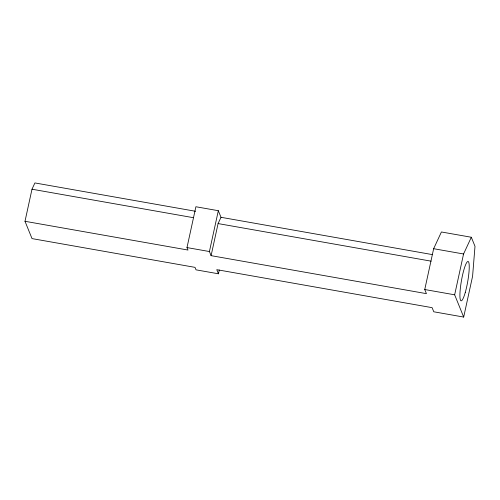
<?xml version="1.0" encoding="UTF-8"?>
<svg xmlns="http://www.w3.org/2000/svg" width="500" height="500" viewBox="0 0 500 500"><rect width="100%" height="100%" fill="white"/><g stroke="black" fill="none" stroke-linecap="round" stroke-linejoin="round"><path stroke-width="0.75" d="M219.275 270.012L218.45 273.794L196.019 269.837L195.019 267.362L32.025 238.6L25 221.294L31.994 189.213L34.906 182.938L195.594 211.287M25 221.294L187.994 250.05L186.988 247.581L195.894 206.75L218.325 210.706L221 217.3L218.088 223.575L211.094 255.656L426.425 293.65L424.75 289.531L433.65 248.706L441.413 231.975L471.319 237.25L475 246.319L472.587 276.244L463.688 317.062L433.781 311.788L432.106 307.663L216.781 269.669L218.45 273.794M211.094 255.656L209.419 251.537L218.325 210.706M463.688 317.062L454.656 294.806L463.562 253.988L471.319 237.25M433.65 248.706L463.562 253.988M221 217.3L432.481 254.619M31.994 189.213L193.45 217.7M218.088 223.575L431.112 261.163M186.988 247.581L209.419 251.537M424.75 289.531L454.656 294.806M465.306 292.319A19.994 3.169 -80 0 0 468.206 261.519A19.994 3.169 -80 0 0 460.219 289.619A19.994 3.169 -80 0 0 465.306 292.319"/></g></svg>
